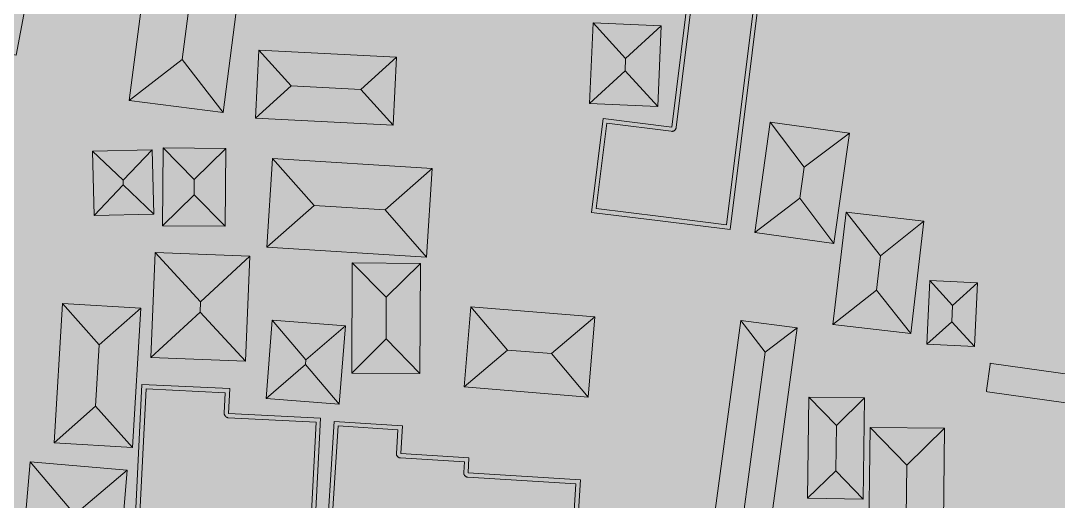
# Model space of a CAD drawing. Header units: metres. Extents: x 305859 to 307221, y 9155922 to 9156786.
# Drawn here: x 306548.9 to 306657.5, y 9156401.9 to 9156452.2 of the extents above; entities that cross this region are included whole.
import ezdxf

# ---------------------------------------------------------------- set-up
doc = ezdxf.new("R2010")
doc.units = ezdxf.units.M
for name, color, linetype, lineweight, true_color in [('B-BANGUNAN_PERMUKIMAN', 7, 'Continuous', 13, 0xf0cd8c), ('B-BAYANGAN', 7, 'Continuous', 0, 0x76786c), ('J-PERKERASAN_JALAN', 7, 'Continuous', 9, 0x989896)]:
    doc.layers.add(name, color=color, linetype=linetype, lineweight=lineweight, true_color=true_color)
doc.layers.add('G-PERKERASAN', color=7, linetype='Continuous')

msp = doc.modelspace()

# ---------------------------------------------------------------- hatches: boundary and pattern name
at = {"layer": 'B-BANGUNAN_PERMUKIMAN', "true_color": 0xb7724f}
h = msp.add_hatch(color=35, dxfattribs=at)
h.dxf.hatch_style = 1
h.paths.add_polyline_path([(306544.97, 9156453.58), (306547.72, 9156468.11), (306552.73, 9156471.53), (306548.39, 9156448.56), (306544.97, 9156453.58)])
at = {"layer": 'B-BANGUNAN_PERMUKIMAN', "true_color": 0xd4845c}
h = msp.add_hatch(color=23, dxfattribs=at)
h.dxf.hatch_style = 1
h.paths.add_polyline_path([(306627.74, 9156467.32), (306623.14, 9156430.33), (306615.81, 9156431.24), (306608.62, 9156432.13), (306609.84, 9156441.95), (306617.03, 9156441.05), (306618.96, 9156456.53), (306612.43, 9156457.55), (306614.29, 9156469.33), (306621.87, 9156468.13), (306621.85, 9156468.05), (306627.74, 9156467.32)])
at = {"layer": 'B-BANGUNAN_PERMUKIMAN', "true_color": 0xee9467}
h = msp.add_hatch(color=21, dxfattribs=at)
h.dxf.hatch_style = 1
h.paths.add_polyline_path([(306566.62, 9156454.58), (306565.78, 9156448.11), (306560.23, 9156443.83), (306560.23, 9156443.83), (306562.34, 9156460.13), (306566.62, 9156454.58)])
at = {"layer": 'B-BANGUNAN_PERMUKIMAN', "true_color": 0xb97350}
h = msp.add_hatch(color=23, dxfattribs=at)
h.dxf.hatch_style = 1
h.paths.add_polyline_path([(306570.05, 9156442.56), (306565.78, 9156448.11), (306566.62, 9156454.58), (306572.17, 9156458.85), (306570.05, 9156442.56)])
at = {"layer": 'B-BANGUNAN_PERMUKIMAN', "true_color": 0xed9366}
h = msp.add_hatch(color=21, dxfattribs=at)
h.dxf.hatch_style = 1
h.paths.add_polyline_path([(306608.78, 9156451.96), (306608.78, 9156451.96), (306612.19, 9156448.23), (306612.13, 9156446.93), (306608.4, 9156443.52), (306608.78, 9156451.96)])
at = {"layer": 'B-BANGUNAN_PERMUKIMAN', "true_color": 0xea9265}
h = msp.add_hatch(color=33, dxfattribs=at)
h.dxf.hatch_style = 1
h.paths.add_polyline_path([(306612.19, 9156448.23), (306608.78, 9156451.96), (306615.92, 9156451.64), (306612.19, 9156448.23)])
at = {"layer": 'B-BANGUNAN_PERMUKIMAN', "true_color": 0xba7451}
h = msp.add_hatch(color=23, dxfattribs=at)
h.dxf.hatch_style = 1
h.paths.add_polyline_path([(306612.13, 9156446.93), (306612.19, 9156448.23), (306615.92, 9156451.64), (306615.55, 9156443.2), (306612.13, 9156446.93)])
at = {"layer": 'B-BANGUNAN_PERMUKIMAN', "true_color": 0xed9366}
h = msp.add_hatch(color=21, dxfattribs=at)
h.dxf.hatch_style = 1
h.paths.add_polyline_path([(306577.17, 9156445.36), (306573.44, 9156441.98), (306573.8, 9156449.09), (306573.8, 9156449.09), (306577.17, 9156445.36)])
at = {"layer": 'B-BANGUNAN_PERMUKIMAN', "true_color": 0xea9265}
h = msp.add_hatch(color=33, dxfattribs=at)
h.dxf.hatch_style = 1
h.paths.add_polyline_path([(306584.48, 9156444.99), (306577.17, 9156445.36), (306573.8, 9156449.09), (306588.22, 9156448.37), (306584.48, 9156444.99)])
at = {"layer": 'B-BANGUNAN_PERMUKIMAN', "true_color": 0xbf7753}
h = msp.add_hatch(color=23, dxfattribs=at)
h.dxf.hatch_style = 1
h.paths.add_polyline_path([(306565.78, 9156448.11), (306570.05, 9156442.56), (306560.23, 9156443.83), (306565.78, 9156448.11)])
at = {"layer": 'B-BANGUNAN_PERMUKIMAN', "true_color": 0xba7451}
h = msp.add_hatch(color=23, dxfattribs=at)
h.dxf.hatch_style = 1
h.paths.add_polyline_path([(306584.48, 9156444.99), (306588.22, 9156448.37), (306588.22, 9156448.37), (306587.86, 9156441.25), (306584.48, 9156444.99)])
at = {"layer": 'B-BANGUNAN_PERMUKIMAN', "true_color": 0xbd7552}
h = msp.add_hatch(color=23, dxfattribs=at)
h.dxf.hatch_style = 1
h.paths.add_polyline_path([(306612.13, 9156446.93), (306615.55, 9156443.2), (306615.55, 9156443.2), (306608.4, 9156443.52), (306612.13, 9156446.93)])
h = msp.add_hatch(color=23, dxfattribs=at)
h.dxf.hatch_style = 1
h.paths.add_polyline_path([(306573.44, 9156441.98), (306577.17, 9156445.36), (306584.48, 9156444.99), (306587.86, 9156441.25), (306573.44, 9156441.98)])
at = {"layer": 'B-BANGUNAN_PERMUKIMAN', "true_color": 0xef9467}
h = msp.add_hatch(color=21, dxfattribs=at)
h.dxf.hatch_style = 1
h.paths.add_polyline_path([(306627.33, 9156441.57), (306630.89, 9156436.85), (306630.44, 9156433.6), (306625.71, 9156430.04), (306627.33, 9156441.57)])
at = {"layer": 'B-BANGUNAN_PERMUKIMAN', "true_color": 0xe89064}
h = msp.add_hatch(color=33, dxfattribs=at)
h.dxf.hatch_style = 1
h.paths.add_polyline_path([(306635.62, 9156440.41), (306630.89, 9156436.85), (306627.33, 9156441.57), (306635.62, 9156440.41)])
at = {"layer": 'B-BANGUNAN_PERMUKIMAN', "true_color": 0xb87350}
h = msp.add_hatch(color=35, dxfattribs=at)
h.dxf.hatch_style = 1
h.paths.add_polyline_path([(306630.44, 9156433.6), (306630.89, 9156436.85), (306635.62, 9156440.41), (306634, 9156428.87), (306630.44, 9156433.6)])
at = {"layer": 'B-BANGUNAN_PERMUKIMAN', "true_color": 0xec9366}
h = msp.add_hatch(color=33, dxfattribs=at)
h.dxf.hatch_style = 1
h.paths.add_polyline_path([(306559.59, 9156435.48), (306556.4, 9156438.53), (306562.64, 9156438.68), (306559.59, 9156435.48)])
at = {"layer": 'B-BANGUNAN_PERMUKIMAN', "true_color": 0xeb9266}
h = msp.add_hatch(color=33, dxfattribs=at)
h.dxf.hatch_style = 1
h.paths.add_polyline_path([(306556.4, 9156438.53), (306556.4, 9156438.53), (306559.59, 9156435.48), (306559.6, 9156435), (306556.55, 9156431.8), (306556.4, 9156438.53)])
at = {"layer": 'B-BANGUNAN_PERMUKIMAN', "true_color": 0xbc7551}
h = msp.add_hatch(color=23, dxfattribs=at)
h.dxf.hatch_style = 1
h.paths.add_polyline_path([(306559.6, 9156435), (306559.59, 9156435.48), (306562.64, 9156438.68), (306562.64, 9156438.68), (306562.8, 9156431.95), (306559.6, 9156435)])
at = {"layer": 'B-BANGUNAN_PERMUKIMAN', "true_color": 0xec9366}
h = msp.add_hatch(color=33, dxfattribs=at)
h.dxf.hatch_style = 1
h.paths.add_polyline_path([(306567.03, 9156435.56), (306567.01, 9156433.97), (306563.71, 9156430.73), (306563.78, 9156438.86), (306567.03, 9156435.56)])
at = {"layer": 'B-BANGUNAN_PERMUKIMAN', "true_color": 0xeb9266}
h = msp.add_hatch(color=33, dxfattribs=at)
h.dxf.hatch_style = 1
h.paths.add_polyline_path([(306567.03, 9156435.56), (306563.78, 9156438.86), (306570.33, 9156438.81), (306567.03, 9156435.56)])
at = {"layer": 'B-BANGUNAN_PERMUKIMAN', "true_color": 0xbb7451}
h = msp.add_hatch(color=23, dxfattribs=at)
h.dxf.hatch_style = 1
h.paths.add_polyline_path([(306567.01, 9156433.97), (306567.03, 9156435.56), (306570.33, 9156438.81), (306570.33, 9156438.81), (306570.26, 9156430.67), (306567.01, 9156433.97)])
at = {"layer": 'B-BANGUNAN_PERMUKIMAN', "true_color": 0xed9367}
h = msp.add_hatch(color=21, dxfattribs=at)
h.dxf.hatch_style = 1
h.paths.add_polyline_path([(306579.58, 9156432.84), (306574.65, 9156428.49), (306575.22, 9156437.77), (306579.58, 9156432.84)])
at = {"layer": 'B-BANGUNAN_PERMUKIMAN', "true_color": 0xea9165}
h = msp.add_hatch(color=33, dxfattribs=at)
h.dxf.hatch_style = 1
h.paths.add_polyline_path([(306591.94, 9156436.73), (306587.01, 9156432.38), (306579.58, 9156432.84), (306575.22, 9156437.77), (306591.94, 9156436.73)])
at = {"layer": 'B-BANGUNAN_PERMUKIMAN', "true_color": 0xba7450}
h = msp.add_hatch(color=23, dxfattribs=at)
h.dxf.hatch_style = 1
h.paths.add_polyline_path([(306587.01, 9156432.38), (306591.94, 9156436.73), (306591.36, 9156427.45), (306587.01, 9156432.38)])
at = {"layer": 'B-BANGUNAN_PERMUKIMAN', "true_color": 0xbb7451}
h = msp.add_hatch(color=23, dxfattribs=at)
h.dxf.hatch_style = 1
h.paths.add_polyline_path([(306559.6, 9156435), (306562.8, 9156431.95), (306562.8, 9156431.95), (306556.55, 9156431.8), (306559.6, 9156435)])
at = {"layer": 'B-BANGUNAN_PERMUKIMAN', "true_color": 0xbc7551}
h = msp.add_hatch(color=23, dxfattribs=at)
h.dxf.hatch_style = 1
h.paths.add_polyline_path([(306567.01, 9156433.97), (306570.26, 9156430.67), (306563.71, 9156430.73), (306563.71, 9156430.73), (306567.01, 9156433.97)])
at = {"layer": 'B-BANGUNAN_PERMUKIMAN', "true_color": 0xbd7652}
h = msp.add_hatch(color=23, dxfattribs=at)
h.dxf.hatch_style = 1
h.paths.add_polyline_path([(306574.65, 9156428.49), (306579.58, 9156432.84), (306587.01, 9156432.38), (306591.36, 9156427.45), (306591.36, 9156427.45), (306574.65, 9156428.49)])
at = {"layer": 'B-BANGUNAN_PERMUKIMAN', "true_color": 0xbf7753}
h = msp.add_hatch(color=23, dxfattribs=at)
h.dxf.hatch_style = 1
h.paths.add_polyline_path([(306630.44, 9156433.6), (306634, 9156428.87), (306634, 9156428.87), (306625.71, 9156430.04), (306630.44, 9156433.6)])
at = {"layer": 'B-BANGUNAN_PERMUKIMAN', "true_color": 0xee9467}
h = msp.add_hatch(color=21, dxfattribs=at)
h.dxf.hatch_style = 1
h.paths.add_polyline_path([(306638.87, 9156427.6), (306638.45, 9156424.01), (306633.89, 9156420.41), (306635.27, 9156432.16), (306638.87, 9156427.6)])
at = {"layer": 'B-BANGUNAN_PERMUKIMAN', "true_color": 0xe99165}
h = msp.add_hatch(color=33, dxfattribs=at)
h.dxf.hatch_style = 1
h.paths.add_polyline_path([(306638.87, 9156427.6), (306635.27, 9156432.16), (306635.27, 9156432.16), (306643.42, 9156431.2), (306638.87, 9156427.6)])
at = {"layer": 'B-BANGUNAN_PERMUKIMAN', "true_color": 0xb97350}
h = msp.add_hatch(color=23, dxfattribs=at)
h.dxf.hatch_style = 1
h.paths.add_polyline_path([(306642.04, 9156419.45), (306638.45, 9156424.01), (306638.87, 9156427.6), (306643.42, 9156431.2), (306642.04, 9156419.45)])
at = {"layer": 'B-BANGUNAN_PERMUKIMAN', "true_color": 0xec9366}
h = msp.add_hatch(color=33, dxfattribs=at)
h.dxf.hatch_style = 1
h.paths.add_polyline_path([(306562.96, 9156427.95), (306562.96, 9156427.95), (306567.7, 9156422.79), (306567.66, 9156421.71), (306562.5, 9156416.97), (306562.87, 9156425.72), (306562.96, 9156427.95)])
at = {"layer": 'B-BANGUNAN_PERMUKIMAN', "true_color": 0xea9265}
h = msp.add_hatch(color=33, dxfattribs=at)
h.dxf.hatch_style = 1
h.paths.add_polyline_path([(306567.7, 9156422.79), (306562.96, 9156427.95), (306572.86, 9156427.54), (306567.7, 9156422.79)])
at = {"layer": 'B-BANGUNAN_PERMUKIMAN', "true_color": 0xbb7451}
h = msp.add_hatch(color=23, dxfattribs=at)
h.dxf.hatch_style = 1
h.paths.add_polyline_path([(306567.66, 9156421.71), (306567.7, 9156422.79), (306572.86, 9156427.54), (306572.4, 9156416.56), (306567.66, 9156421.71)])
at = {"layer": 'B-BANGUNAN_PERMUKIMAN', "true_color": 0xec9366}
h = msp.add_hatch(color=33, dxfattribs=at)
h.dxf.hatch_style = 1
h.paths.add_polyline_path([(306587.14, 9156423.25), (306587.11, 9156418.89), (306583.52, 9156415.33), (306583.58, 9156426.84), (306587.14, 9156423.25)])
at = {"layer": 'B-BANGUNAN_PERMUKIMAN', "true_color": 0xeb9266}
h = msp.add_hatch(color=33, dxfattribs=at)
h.dxf.hatch_style = 1
h.paths.add_polyline_path([(306587.14, 9156423.25), (306583.58, 9156426.84), (306590.73, 9156426.8), (306590.73, 9156426.8), (306587.14, 9156423.25)])
at = {"layer": 'B-BANGUNAN_PERMUKIMAN', "true_color": 0xbb7451}
h = msp.add_hatch(color=23, dxfattribs=at)
h.dxf.hatch_style = 1
h.paths.add_polyline_path([(306587.11, 9156418.89), (306587.14, 9156423.25), (306590.73, 9156426.8), (306590.66, 9156415.29), (306587.11, 9156418.89)])
at = {"layer": 'B-BANGUNAN_PERMUKIMAN', "true_color": 0xbe7652}
h = msp.add_hatch(color=23, dxfattribs=at)
h.dxf.hatch_style = 1
h.paths.add_polyline_path([(306638.45, 9156424.01), (306642.04, 9156419.45), (306633.89, 9156420.41), (306633.89, 9156420.41), (306638.45, 9156424.01)])
at = {"layer": 'B-BANGUNAN_PERMUKIMAN', "true_color": 0xed9366}
h = msp.add_hatch(color=21, dxfattribs=at)
h.dxf.hatch_style = 1
h.paths.add_polyline_path([(306644.04, 9156425), (306646.41, 9156422.4), (306646.33, 9156420.7), (306643.72, 9156418.34), (306644.04, 9156425)])
at = {"layer": 'B-BANGUNAN_PERMUKIMAN', "true_color": 0xea9265}
h = msp.add_hatch(color=33, dxfattribs=at)
h.dxf.hatch_style = 1
h.paths.add_polyline_path([(306649.01, 9156424.77), (306649.01, 9156424.77), (306646.41, 9156422.4), (306644.04, 9156425), (306649.01, 9156424.77)])
at = {"layer": 'B-BANGUNAN_PERMUKIMAN', "true_color": 0xba7451}
h = msp.add_hatch(color=23, dxfattribs=at)
h.dxf.hatch_style = 1
h.paths.add_polyline_path([(306646.33, 9156420.7), (306646.41, 9156422.4), (306649.01, 9156424.77), (306648.69, 9156418.1), (306648.69, 9156418.1), (306646.33, 9156420.7)])
at = {"layer": 'B-BANGUNAN_PERMUKIMAN', "true_color": 0xed9367}
h = msp.add_hatch(color=21, dxfattribs=at)
h.dxf.hatch_style = 1
h.paths.add_polyline_path([(306557.09, 9156418.27), (306556.7, 9156411.88), (306552.36, 9156408.03), (306552.36, 9156408.03), (306553.23, 9156422.61), (306557.09, 9156418.27)])
at = {"layer": 'B-BANGUNAN_PERMUKIMAN', "true_color": 0xea9265}
h = msp.add_hatch(color=33, dxfattribs=at)
h.dxf.hatch_style = 1
h.paths.add_polyline_path([(306557.09, 9156418.27), (306553.23, 9156422.61), (306553.23, 9156422.61), (306561.43, 9156422.12), (306557.09, 9156418.27)])
at = {"layer": 'B-BANGUNAN_PERMUKIMAN', "true_color": 0xba7450}
h = msp.add_hatch(color=23, dxfattribs=at)
h.dxf.hatch_style = 1
h.paths.add_polyline_path([(306560.56, 9156407.54), (306556.7, 9156411.88), (306557.09, 9156418.27), (306561.43, 9156422.12), (306560.56, 9156407.54)])
at = {"layer": 'B-BANGUNAN_PERMUKIMAN', "true_color": 0xed9467}
h = msp.add_hatch(color=21, dxfattribs=at)
h.dxf.hatch_style = 1
h.paths.add_polyline_path([(306599.84, 9156417.73), (306595.3, 9156413.88), (306595.99, 9156422.27), (306599.84, 9156417.73)])
at = {"layer": 'B-BANGUNAN_PERMUKIMAN', "true_color": 0xe99165}
h = msp.add_hatch(color=33, dxfattribs=at)
h.dxf.hatch_style = 1
h.paths.add_polyline_path([(306604.42, 9156417.36), (306599.84, 9156417.73), (306595.99, 9156422.27), (306595.99, 9156422.27), (306608.95, 9156421.21), (306604.42, 9156417.36)])
at = {"layer": 'B-BANGUNAN_PERMUKIMAN', "true_color": 0xbd7552}
h = msp.add_hatch(color=23, dxfattribs=at)
h.dxf.hatch_style = 1
h.paths.add_polyline_path([(306567.66, 9156421.71), (306572.4, 9156416.56), (306572.4, 9156416.56), (306562.5, 9156416.97), (306562.5, 9156416.97), (306567.66, 9156421.71)])
at = {"layer": 'B-BANGUNAN_PERMUKIMAN', "true_color": 0xed9467}
h = msp.add_hatch(color=21, dxfattribs=at)
h.dxf.hatch_style = 1
h.paths.add_polyline_path([(306578.72, 9156416.71), (306578.68, 9156416.21), (306574.55, 9156412.68), (306575.18, 9156420.85), (306578.72, 9156416.71)])
at = {"layer": 'B-BANGUNAN_PERMUKIMAN', "true_color": 0xea9165}
h = msp.add_hatch(color=33, dxfattribs=at)
h.dxf.hatch_style = 1
h.paths.add_polyline_path([(306582.86, 9156420.25), (306578.72, 9156416.71), (306575.18, 9156420.85), (306575.18, 9156420.85), (306582.86, 9156420.25)])
at = {"layer": 'B-BANGUNAN_PERMUKIMAN', "true_color": 0xba7350}
h = msp.add_hatch(color=23, dxfattribs=at)
h.dxf.hatch_style = 1
h.paths.add_polyline_path([(306604.42, 9156417.36), (306608.95, 9156421.21), (306608.27, 9156412.82), (306604.42, 9156417.36)])
at = {"layer": 'B-BANGUNAN_PERMUKIMAN', "true_color": 0xee9467}
h = msp.add_hatch(color=21, dxfattribs=at)
h.dxf.hatch_style = 1
h.paths.add_polyline_path([(306624.26, 9156420.84), (306624.26, 9156420.84), (306626.8, 9156417.51), (306624.21, 9156398.34), (306620.87, 9156395.8), (306620.87, 9156395.8), (306624.26, 9156420.84)])
at = {"layer": 'B-BANGUNAN_PERMUKIMAN', "true_color": 0xe89064}
h = msp.add_hatch(color=33, dxfattribs=at)
h.dxf.hatch_style = 1
h.paths.add_polyline_path([(306626.8, 9156417.51), (306624.26, 9156420.84), (306630.13, 9156420.05), (306626.8, 9156417.51)])
at = {"layer": 'B-BANGUNAN_PERMUKIMAN', "true_color": 0xbd7552}
h = msp.add_hatch(color=23, dxfattribs=at)
h.dxf.hatch_style = 1
h.paths.add_polyline_path([(306646.33, 9156420.7), (306648.69, 9156418.1), (306643.72, 9156418.34), (306646.33, 9156420.7)])
at = {"layer": 'B-BANGUNAN_PERMUKIMAN', "true_color": 0xba7350}
h = msp.add_hatch(color=23, dxfattribs=at)
h.dxf.hatch_style = 1
h.paths.add_polyline_path([(306582.22, 9156412.08), (306578.68, 9156416.21), (306578.72, 9156416.71), (306582.86, 9156420.25), (306582.22, 9156412.08)])
at = {"layer": 'B-BANGUNAN_PERMUKIMAN', "true_color": 0xb97350}
h = msp.add_hatch(color=23, dxfattribs=at)
h.dxf.hatch_style = 1
h.paths.add_polyline_path([(306626.75, 9156395.01), (306624.21, 9156398.34), (306626.8, 9156417.51), (306630.13, 9156420.05), (306626.75, 9156395.01)])
at = {"layer": 'B-BANGUNAN_PERMUKIMAN', "true_color": 0xbc7551}
h = msp.add_hatch(color=23, dxfattribs=at)
h.dxf.hatch_style = 1
h.paths.add_polyline_path([(306587.11, 9156418.89), (306590.66, 9156415.29), (306583.52, 9156415.33), (306583.52, 9156415.33), (306587.11, 9156418.89)])
at = {"layer": 'B-BANGUNAN_PERMUKIMAN', "true_color": 0xbe7652}
h = msp.add_hatch(color=23, dxfattribs=at)
h.dxf.hatch_style = 1
h.paths.add_polyline_path([(306595.3, 9156413.88), (306599.84, 9156417.73), (306604.42, 9156417.36), (306608.27, 9156412.82), (306595.3, 9156413.88)])
at = {"layer": 'B-BANGUNAN_PERMUKIMAN', "true_color": 0xbd7652}
h = msp.add_hatch(color=23, dxfattribs=at)
h.dxf.hatch_style = 1
h.paths.add_polyline_path([(306578.68, 9156416.21), (306582.22, 9156412.08), (306574.55, 9156412.68), (306578.68, 9156416.21)])
at = {"layer": 'B-BANGUNAN_PERMUKIMAN', "true_color": 0xd4845c}
h = msp.add_hatch(color=23, dxfattribs=at)
h.dxf.hatch_style = 1
h.paths.add_polyline_path([(306580.25, 9156410.63), (306579.74, 9156400.32), (306570.12, 9156400.8), (306569.76, 9156393.59), (306560.57, 9156394.04), (306561.56, 9156414.15), (306570.75, 9156413.7), (306570.63, 9156411.11), (306580.25, 9156410.63)])
at = {"layer": 'B-BANGUNAN_PERMUKIMAN', "true_color": 0xec9366}
h = msp.add_hatch(color=33, dxfattribs=at)
h.dxf.hatch_style = 1
h.paths.add_polyline_path([(306634.25, 9156409.86), (306634.18, 9156405.12), (306631.22, 9156402.24), (306631.37, 9156412.82), (306634.25, 9156409.86)])
at = {"layer": 'B-BANGUNAN_PERMUKIMAN', "true_color": 0xeb9266}
h = msp.add_hatch(color=33, dxfattribs=at)
h.dxf.hatch_style = 1
h.paths.add_polyline_path([(306634.25, 9156409.86), (306631.37, 9156412.82), (306637.21, 9156412.74), (306637.21, 9156412.74), (306634.25, 9156409.86)])
at = {"layer": 'B-BANGUNAN_PERMUKIMAN', "true_color": 0xbb7451}
h = msp.add_hatch(color=23, dxfattribs=at)
h.dxf.hatch_style = 1
h.paths.add_polyline_path([(306634.18, 9156405.12), (306634.25, 9156409.86), (306637.21, 9156412.74), (306637.07, 9156402.16), (306634.18, 9156405.12)])
at = {"layer": 'B-BANGUNAN_PERMUKIMAN', "true_color": 0xbd7552}
h = msp.add_hatch(color=23, dxfattribs=at)
h.dxf.hatch_style = 1
h.paths.add_polyline_path([(306556.7, 9156411.88), (306560.56, 9156407.54), (306552.36, 9156408.03), (306556.7, 9156411.88)])
at = {"layer": 'B-BANGUNAN_PERMUKIMAN', "true_color": 0xd4845c}
h = msp.add_hatch(color=23, dxfattribs=at)
h.dxf.hatch_style = 1
h.paths.add_polyline_path([(306607.47, 9156404.15), (306606.73, 9156392.59), (306594.38, 9156393.37), (306594.22, 9156390.81), (306587.31, 9156391.25), (306587.54, 9156394.84), (306580.74, 9156395.27), (306581.69, 9156410.28), (306588.83, 9156409.82), (306588.65, 9156406.91), (306595.79, 9156406.45), (306595.7, 9156404.9), (306607.47, 9156404.15)])
at = {"layer": 'B-BANGUNAN_PERMUKIMAN', "true_color": 0xec9366}
h = msp.add_hatch(color=33, dxfattribs=at)
h.dxf.hatch_style = 1
h.paths.add_polyline_path([(306637.77, 9156409.64), (306641.62, 9156405.71), (306641.56, 9156400.31), (306637.62, 9156396.46), (306637.62, 9156396.46), (306637.65, 9156399.27), (306637.77, 9156409.64)])
at = {"layer": 'B-BANGUNAN_PERMUKIMAN', "true_color": 0xeb9266}
h = msp.add_hatch(color=33, dxfattribs=at)
h.dxf.hatch_style = 1
h.paths.add_polyline_path([(306645.56, 9156409.56), (306641.62, 9156405.71), (306637.77, 9156409.64), (306645.56, 9156409.56)])
at = {"layer": 'B-BANGUNAN_PERMUKIMAN', "true_color": 0xbb7451}
h = msp.add_hatch(color=23, dxfattribs=at)
h.dxf.hatch_style = 1
h.paths.add_polyline_path([(306641.56, 9156400.31), (306641.62, 9156405.71), (306645.56, 9156409.56), (306645.41, 9156396.37), (306645.41, 9156396.37), (306641.56, 9156400.31)])
at = {"layer": 'B-BANGUNAN_PERMUKIMAN', "true_color": 0xed9467}
h = msp.add_hatch(color=21, dxfattribs=at)
h.dxf.hatch_style = 1
h.paths.add_polyline_path([(306554.49, 9156400.56), (306549, 9156395.92), (306549.85, 9156406.05), (306554.49, 9156400.56)])
at = {"layer": 'B-BANGUNAN_PERMUKIMAN', "true_color": 0xe99165}
h = msp.add_hatch(color=33, dxfattribs=at)
h.dxf.hatch_style = 1
h.paths.add_polyline_path([(306560.03, 9156405.19), (306560.03, 9156405.19), (306554.54, 9156400.55), (306554.49, 9156400.56), (306549.85, 9156406.05), (306560.03, 9156405.19)])
at = {"layer": 'B-BANGUNAN_PERMUKIMAN', "true_color": 0xba7350}
h = msp.add_hatch(color=23, dxfattribs=at)
h.dxf.hatch_style = 1
h.paths.add_polyline_path([(306554.54, 9156400.55), (306560.03, 9156405.19), (306559.18, 9156395.07), (306559.18, 9156395.07), (306554.54, 9156400.55)])
at = {"layer": 'B-BANGUNAN_PERMUKIMAN', "true_color": 0xbc7551}
h = msp.add_hatch(color=23, dxfattribs=at)
h.dxf.hatch_style = 1
h.paths.add_polyline_path([(306634.18, 9156405.12), (306637.07, 9156402.16), (306631.22, 9156402.24), (306631.22, 9156402.24), (306634.18, 9156405.12)])
at = {"layer": 'B-BAYANGAN', "true_color": 0x76786c}
h = msp.add_hatch(color=8, dxfattribs=at)
h.dxf.hatch_style = 1
h.paths.add_polyline_path([(306553.48, 9156470.78), (306549.14, 9156447.81), (306540.71, 9156449.41), (306545.05, 9156472.37), (306553.48, 9156470.78)])
h = msp.add_hatch(color=8, dxfattribs=at)
h.dxf.hatch_style = 1
h.paths.add_polyline_path([(306589.48, 9156467.59), (306588, 9156451.61), (306575.28, 9156452.79), (306576.76, 9156468.77), (306589.48, 9156467.59)])
h = msp.add_hatch(color=8, dxfattribs=at)
h.dxf.hatch_style = 1
h.paths.add_polyline_path([(306628.49, 9156466.57), (306623.89, 9156429.58), (306616.56, 9156430.49), (306609.37, 9156431.38), (306610.59, 9156441.2), (306617.78, 9156440.3), (306619.71, 9156455.78), (306613.18, 9156456.8), (306615.04, 9156468.58), (306622.62, 9156467.38), (306622.6, 9156467.3), (306628.49, 9156466.57)])
h = msp.add_hatch(color=8, dxfattribs=at)
h.dxf.hatch_style = 1
h.paths.add_polyline_path([(306572.92, 9156458.1), (306570.8, 9156441.81), (306560.98, 9156443.08), (306563.09, 9156459.38), (306572.92, 9156458.1)])
h = msp.add_hatch(color=8, dxfattribs=at)
h.dxf.hatch_style = 1
h.paths.add_polyline_path([(306616.67, 9156450.89), (306616.3, 9156442.45), (306609.15, 9156442.77), (306609.53, 9156451.21), (306616.67, 9156450.89)])
h = msp.add_hatch(color=8, dxfattribs=at)
h.dxf.hatch_style = 1
h.paths.add_polyline_path([(306588.97, 9156447.62), (306588.61, 9156440.5), (306574.19, 9156441.23), (306574.55, 9156448.34), (306588.97, 9156447.62)])
h = msp.add_hatch(color=8, dxfattribs=at)
h.dxf.hatch_style = 1
h.paths.add_polyline_path([(306636.37, 9156439.66), (306634.75, 9156428.12), (306626.46, 9156429.29), (306628.08, 9156440.82), (306636.37, 9156439.66)])
h = msp.add_hatch(color=8, dxfattribs=at)
h.dxf.hatch_style = 1
h.paths.add_polyline_path([(306571.08, 9156438.06), (306571.01, 9156429.92), (306564.46, 9156429.98), (306564.53, 9156438.11), (306571.08, 9156438.06)])
h = msp.add_hatch(color=8, dxfattribs=at)
h.dxf.hatch_style = 1
h.paths.add_polyline_path([(306563.55, 9156431.2), (306557.3, 9156431.05), (306557.15, 9156437.78), (306563.39, 9156437.93), (306563.55, 9156431.2)])
h = msp.add_hatch(color=8, dxfattribs=at)
h.dxf.hatch_style = 1
h.paths.add_polyline_path([(306592.69, 9156435.98), (306592.11, 9156426.7), (306575.4, 9156427.74), (306575.97, 9156437.02), (306592.69, 9156435.98)])
h = msp.add_hatch(color=8, dxfattribs=at)
h.dxf.hatch_style = 1
h.paths.add_polyline_path([(306644.17, 9156430.45), (306642.79, 9156418.7), (306634.64, 9156419.66), (306636.02, 9156431.41), (306644.17, 9156430.45)])
h = msp.add_hatch(color=8, dxfattribs=at)
h.dxf.hatch_style = 1
h.paths.add_polyline_path([(306573.61, 9156426.79), (306573.15, 9156415.81), (306563.25, 9156416.22), (306563.71, 9156427.2), (306573.61, 9156426.79)])
h = msp.add_hatch(color=8, dxfattribs=at)
h.dxf.hatch_style = 1
h.paths.add_polyline_path([(306591.48, 9156426.05), (306591.41, 9156414.54), (306584.27, 9156414.58), (306584.33, 9156426.09), (306591.48, 9156426.05)])
h = msp.add_hatch(color=8, dxfattribs=at)
h.dxf.hatch_style = 1
h.paths.add_polyline_path([(306649.76, 9156424.02), (306649.44, 9156417.35), (306644.47, 9156417.59), (306644.79, 9156424.25), (306649.76, 9156424.02)])
h = msp.add_hatch(color=8, dxfattribs=at)
h.dxf.hatch_style = 1
h.paths.add_polyline_path([(306562.18, 9156421.37), (306561.31, 9156406.79), (306553.11, 9156407.28), (306553.98, 9156421.86), (306562.18, 9156421.37)])
h = msp.add_hatch(color=8, dxfattribs=at)
h.dxf.hatch_style = 1
h.paths.add_polyline_path([(306609.7, 9156420.46), (306609.02, 9156412.07), (306596.05, 9156413.13), (306596.74, 9156421.52), (306609.7, 9156420.46)])
h = msp.add_hatch(color=8, dxfattribs=at)
h.dxf.hatch_style = 1
h.paths.add_polyline_path([(306583.61, 9156419.5), (306582.97, 9156411.33), (306575.3, 9156411.93), (306575.93, 9156420.1), (306583.61, 9156419.5)])
h = msp.add_hatch(color=8, dxfattribs=at)
h.dxf.hatch_style = 1
h.paths.add_polyline_path([(306630.88, 9156419.3), (306627.5, 9156394.26), (306621.62, 9156395.05), (306625.01, 9156420.09), (306630.88, 9156419.3)])
h = msp.add_hatch(color=8, dxfattribs=at)
h.dxf.hatch_style = 1
h.paths.add_polyline_path([(306581, 9156409.88), (306580.49, 9156399.57), (306570.87, 9156400.05), (306570.51, 9156392.84), (306561.32, 9156393.29), (306562.31, 9156413.4), (306571.5, 9156412.95), (306571.38, 9156410.36), (306581, 9156409.88)])
h = msp.add_hatch(color=8, dxfattribs=at)
h.dxf.hatch_style = 1
h.paths.add_polyline_path([(306637.96, 9156411.99), (306637.82, 9156401.41), (306631.97, 9156401.49), (306632.12, 9156412.07), (306637.96, 9156411.99)])
h = msp.add_hatch(color=8, dxfattribs=at)
h.dxf.hatch_style = 1
h.paths.add_polyline_path([(306608.22, 9156403.4), (306607.48, 9156391.84), (306595.13, 9156392.62), (306594.97, 9156390.06), (306588.06, 9156390.5), (306588.29, 9156394.09), (306581.49, 9156394.52), (306582.44, 9156409.53), (306589.58, 9156409.07), (306589.4, 9156406.16), (306596.54, 9156405.7), (306596.45, 9156404.15), (306608.22, 9156403.4)])
h = msp.add_hatch(color=8, dxfattribs=at)
h.dxf.hatch_style = 1
h.paths.add_polyline_path([(306646.31, 9156408.81), (306646.16, 9156395.62), (306638.37, 9156395.71), (306638.52, 9156408.89), (306646.31, 9156408.81)])
h = msp.add_hatch(color=8, dxfattribs=at)
h.dxf.hatch_style = 1
h.paths.add_polyline_path([(306560.78, 9156404.44), (306559.93, 9156394.32), (306549.75, 9156395.17), (306550.6, 9156405.3), (306560.78, 9156404.44)])
at = {"layer": 'G-PERKERASAN', "true_color": 0xe0ded9}
h = msp.add_hatch(color=254, dxfattribs=at)
h.dxf.hatch_style = 1
h.paths.add_polyline_path([(306908.99, 9156199.22), (306871.95, 9156198.02), (306868.84, 9156144.14), (306843.97, 9156139.65), (306613.97, 9156113.41), (306520.72, 9156109.95), (306448.83, 9156118.11), (306448.83, 9156123.17), (306477.16, 9156118.52), (306520.15, 9156115.68), (306566.87, 9156115.26), (306613.83, 9156118.7), (306780.38, 9156142.22), (306834.18, 9156150.61), (306834.21, 9156150.61), (306834.24, 9156150.62), (306836.67, 9156150.94), (306832.65, 9156160.25), (306794.32, 9156155.54), (306785.07, 9156153.87), (306754.67, 9156148.38), (306749.09, 9156147.37), (306735.94, 9156145.42), (306694.11, 9156139.2), (306682.57, 9156137.44), (306647.05, 9156132), (306596.42, 9156127.4), (306534.3, 9156127.4), (306532.49, 9156127.58), (306527.34, 9156128.11), (306527.76, 9156145.94), (306529.8, 9156231.68), (306512.26, 9156228.1), (306472.74, 9156232.05), (306466.17, 9156213.24), (306448.83, 9156196.71), (306448.83, 9156532.37), (306504.83, 9156523.08), (306572.18, 9156510.31), (306677.17, 9156490.28), (306781.81, 9156471.97), (306833.43, 9156467.31), (306884.35, 9156462.71), (306888.87, 9156462.3), (306908.99, 9156460.23), (306908.99, 9156405.14), (306880.74, 9156410.37), (306872.19, 9156289.96), (306880.06, 9156289.5), (306887.26, 9156399.08), (306908.99, 9156395.95), (306908.99, 9156283.2), (306908.99, 9156208.94), (306891.75, 9156208.37), (306886.18, 9156208.19), (306882.1, 9156208.06), (306881.64, 9156222), (306879.91, 9156222), (306879.79, 9156200), (306885.63, 9156200.3), (306885.6, 9156199.86), (306906.63, 9156201.39), (306908.7, 9156201.5), (306908.99, 9156201.54), (306908.99, 9156199.22)])
at = {"layer": 'J-PERKERASAN_JALAN', "true_color": 0xa8a8a6}
h = msp.add_hatch(color=253, dxfattribs=at)
h.dxf.hatch_style = 1
h.paths.add_polyline_path([(306644.85, 9156501.89), (306682.63, 9156491.9), (306683.15, 9156491.8), (306683.67, 9156491.77), (306684.2, 9156491.8), (306684.72, 9156491.91), (306685.22, 9156492.09), (306685.69, 9156492.32), (306686.12, 9156492.62), (306686.52, 9156492.98), (306686.86, 9156493.38), (306687.15, 9156493.82), (306687.37, 9156494.3), (306687.53, 9156494.8), (306687.63, 9156495.32), (306695.98, 9156569.63), (306695.99, 9156569.68), (306698.58, 9156595.65), (306698.6, 9156596.17), (306698.55, 9156596.7), (306698.43, 9156597.21), (306698.24, 9156597.7), (306697.99, 9156598.17), (306697.68, 9156598.6), (306697.32, 9156598.98), (306696.91, 9156599.31), (306696.46, 9156599.59), (306695.98, 9156599.8), (306695.48, 9156599.95), (306694.96, 9156600.03), (306670.55, 9156602.2), (306670.52, 9156602.2), (306670.5, 9156602.21), (306670.47, 9156602.21), (306657.24, 9156603.85), (306657.04, 9156603.87), (306645.01, 9156604.73), (306644.99, 9156604.73), (306644.85, 9156604.74), (306644.85, 9156621.26), (306646.81, 9156644.86), (306646.82, 9156645.39), (306646.76, 9156645.92), (306646.62, 9156646.44), (306646.43, 9156646.93), (306646.17, 9156647.39), (306645.85, 9156647.81), (306645.47, 9156648.19), (306645.05, 9156648.52), (306644.85, 9156648.64), (306644.85, 9156652.08), (306644.92, 9156652.08), (306645.08, 9156652.06), (306645.23, 9156652.02), (306645.31, 9156651.99), (306646.55, 9156651.57), (306646.64, 9156651.54), (306646.78, 9156651.48), (306646.89, 9156651.42), (306647.02, 9156651.33), (306647.09, 9156651.28), (306648.07, 9156650.48), (306648.16, 9156650.41), (306648.3, 9156650.27), (306648.42, 9156650.11), (306648.49, 9156650.01), (306649.22, 9156648.81), (306649.27, 9156648.73), (306649.34, 9156648.57), (306649.4, 9156648.41), (306649.43, 9156648.32), (306649.84, 9156646.71), (306649.87, 9156646.58), (306649.88, 9156646.45), (306649.9, 9156646.22), (306649.91, 9156646.09), (306649.91, 9156645.95), (306647.06, 9156611.65), (306647.05, 9156611.12), (306647.11, 9156610.6), (306647.24, 9156610.08), (306647.43, 9156609.59), (306647.69, 9156609.14), (306648.01, 9156608.71), (306648.37, 9156608.34), (306648.79, 9156608.01), (306649.24, 9156607.74), (306649.73, 9156607.54), (306650.24, 9156607.4), (306650.76, 9156607.33), (306657.37, 9156606.85), (306657.42, 9156606.85), (306657.45, 9156606.85), (306657.5, 9156606.84), (306665.34, 9156605.87), (306665.87, 9156605.84), (306666.39, 9156605.88), (306666.91, 9156605.98), (306667.41, 9156606.16), (306667.88, 9156606.4), (306668.31, 9156606.69), (306668.7, 9156607.05), (306669.04, 9156607.45), (306669.33, 9156607.89), (306669.55, 9156608.36), (306669.72, 9156608.86), (306669.81, 9156609.38), (306674.41, 9156649.44), (306674.43, 9156649.56), (306674.55, 9156649.55), (306677.27, 9156649.24), (306677.39, 9156649.22), (306677.39, 9156649.1), (306672.8, 9156609.13), (306672.78, 9156608.6), (306672.82, 9156608.07), (306672.94, 9156607.55), (306673.12, 9156607.05), (306673.37, 9156606.58), (306673.67, 9156606.15), (306674.04, 9156605.76), (306674.45, 9156605.42), (306674.9, 9156605.14), (306675.39, 9156604.92), (306675.9, 9156604.77), (306676.42, 9156604.69), (306695.45, 9156603), (306695.97, 9156602.98), (306696.48, 9156603.04), (306696.98, 9156603.16), (306697.46, 9156603.34), (306697.91, 9156603.58), (306698.33, 9156603.87), (306698.7, 9156604.22), (306699.03, 9156604.61), (306699.31, 9156605.04), (306699.53, 9156605.51), (306699.69, 9156606), (306699.78, 9156606.5), (306716.12, 9156741.17), (306716.15, 9156741.69), (306716.11, 9156742.2), (306716.01, 9156742.71), (306715.84, 9156743.2), (306715.61, 9156743.66), (306715.32, 9156744.09), (306714.98, 9156744.48), (306714.59, 9156744.82), (306714.16, 9156745.11), (306713.7, 9156745.34), (306713.21, 9156745.51), (306712.7, 9156745.62), (306712.19, 9156745.65), (306666.91, 9156746.07), (306644.85, 9156746.37), (306644.85, 9156749.37), (306666.93, 9156749.07), (306666.94, 9156749.07), (306718.29, 9156748.6), (306718.4, 9156748.6), (306737.5, 9156748.94), (306746.83, 9156749), (306746.83, 9156746), (306737.59, 9156745.94), (306737.55, 9156745.94), (306723.16, 9156745.68), (306722.65, 9156745.64), (306722.14, 9156745.53), (306721.65, 9156745.35), (306721.18, 9156745.12), (306720.76, 9156744.82), (306720.37, 9156744.47), (306720.03, 9156744.08), (306719.75, 9156743.64), (306719.52, 9156743.17), (306719.36, 9156742.68), (306719.26, 9156742.17), (306702.83, 9156606.71), (306702.8, 9156606.21), (306702.83, 9156605.7), (306702.93, 9156605.21), (306703.09, 9156604.73), (306703.31, 9156604.27), (306703.58, 9156603.85), (306703.91, 9156603.46), (306704.28, 9156603.12), (306704.69, 9156602.83), (306705.13, 9156602.59), (306705.61, 9156602.41), (306706.1, 9156602.29), (306706.6, 9156602.23), (306734.8, 9156600.81), (306735.34, 9156600.82), (306735.87, 9156600.9), (306736.39, 9156601.05), (306736.88, 9156601.27), (306737.33, 9156601.55), (306737.75, 9156601.89), (306738.11, 9156602.29), (306738.42, 9156602.73), (306738.67, 9156603.2), (306738.85, 9156603.71), (306738.96, 9156604.23), (306739.01, 9156604.77), (306739.21, 9156624.77), (306739.21, 9156624.9), (306739.22, 9156624.96), (306739.23, 9156625.09), (306739.38, 9156626.14), (306739.39, 9156626.23), (306739.43, 9156626.4), (306739.46, 9156626.48), (306739.71, 9156627.27), (306739.74, 9156627.36), (306739.81, 9156627.52), (306739.88, 9156627.65), (306739.98, 9156627.79), (306740.04, 9156627.86), (306740.45, 9156628.34), (306740.52, 9156628.42), (306740.64, 9156628.54), (306740.76, 9156628.63), (306740.89, 9156628.71), (306741.02, 9156628.78), (306741.19, 9156628.84), (306741.28, 9156628.87), (306741.89, 9156629.04), (306741.98, 9156629.06), (306742.17, 9156629.09), (306742.26, 9156629.1), (306742.92, 9156629.15), (306742.96, 9156629.16), (306742.98, 9156629.16), (306743.02, 9156629.16), (306746.83, 9156629.32), (306746.83, 9156624.75), (306746.63, 9156624.79), (306746.11, 9156624.81), (306745.6, 9156624.77), (306745.09, 9156624.66), (306744.61, 9156624.49), (306744.15, 9156624.26), (306743.72, 9156623.97), (306743.33, 9156623.63), (306743, 9156623.25), (306742.71, 9156622.82), (306742.48, 9156622.36), (306742.31, 9156621.87), (306742.21, 9156621.37), (306742.17, 9156620.85), (306742.01, 9156605.08), (306742.04, 9156604.58), (306742.13, 9156604.08), (306742.28, 9156603.6), (306742.49, 9156603.13), (306742.76, 9156602.71), (306743.09, 9156602.31), (306743.46, 9156601.97), (306743.87, 9156601.67), (306744.31, 9156601.42), (306744.78, 9156601.24), (306745.27, 9156601.11), (306745.78, 9156601.05), (306746.28, 9156601.05), (306746.83, 9156601.09), (306746.83, 9156598.08), (306740.56, 9156597.65), (306740.55, 9156597.65), (306739.62, 9156597.58), (306739.5, 9156597.58), (306739.44, 9156597.58), (306739.32, 9156597.58), (306705.78, 9156599.27), (306705.27, 9156599.26), (306704.77, 9156599.19), (306704.28, 9156599.06), (306703.82, 9156598.86), (306703.38, 9156598.61), (306702.97, 9156598.31), (306702.61, 9156597.95), (306702.29, 9156597.56), (306702.03, 9156597.12), (306701.83, 9156596.66), (306701.68, 9156596.17), (306701.6, 9156595.67), (306698.97, 9156569.35), (306698.97, 9156569.34), (306698.97, 9156569.32), (306690.45, 9156493.63), (306690.43, 9156493.09), (306690.48, 9156492.56), (306690.6, 9156492.03), (306690.78, 9156491.53), (306691.04, 9156491.06), (306691.35, 9156490.62), (306691.72, 9156490.23), (306692.14, 9156489.9), (306692.6, 9156489.62), (306693.09, 9156489.41), (306693.61, 9156489.26), (306746.58, 9156478.17), (306746.83, 9156478.13), (306746.83, 9156474.9), (306746.25, 9156474.98), (306746.19, 9156474.99), (306746.15, 9156475), (306746.08, 9156475.01), (306693.92, 9156485.93), (306693.42, 9156486), (306692.91, 9156486.01), (306692.41, 9156485.95), (306691.91, 9156485.83), (306691.44, 9156485.65), (306690.99, 9156485.41), (306690.58, 9156485.11), (306690.2, 9156484.77), (306689.88, 9156484.38), (306689.6, 9156483.95), (306689.39, 9156483.49), (306689.23, 9156483.01), (306689.13, 9156482.51), (306680.22, 9156410.68), (306675.97, 9156376.46), (306675.96, 9156376.28), (306671.78, 9156323.14), (306671.77, 9156322.63), (306671.83, 9156322.13), (306671.95, 9156321.64), (306672.13, 9156321.16), (306672.37, 9156320.72), (306672.66, 9156320.31), (306673, 9156319.93), (306673.39, 9156319.61), (306673.82, 9156319.33), (306674.27, 9156319.11), (306674.76, 9156318.96), (306675.25, 9156318.86), (306742.86, 9156310.12), (306742.93, 9156310.11), (306746.83, 9156309.68), (306746.83, 9156306.46), (306742.53, 9156306.94), (306742.51, 9156306.94), (306675.12, 9156315.65), (306674.6, 9156315.68), (306674.07, 9156315.65), (306673.56, 9156315.54), (306673.06, 9156315.37), (306672.6, 9156315.14), (306672.16, 9156314.85), (306671.77, 9156314.5), (306671.42, 9156314.11), (306671.14, 9156313.67), (306670.91, 9156313.2), (306670.74, 9156312.71), (306670.64, 9156312.19), (306658.16, 9156215.04), (306658.13, 9156214.51), (306658.16, 9156213.98), (306658.27, 9156213.46), (306658.44, 9156212.96), (306658.68, 9156212.49), (306658.98, 9156212.06), (306659.33, 9156211.66), (306659.73, 9156211.32), (306660.18, 9156211.03), (306660.66, 9156210.81), (306661.16, 9156210.64), (306661.68, 9156210.55), (306720.04, 9156203.99), (306720.07, 9156203.99), (306720.09, 9156203.99), (306720.12, 9156203.98), (306746.83, 9156200.1), (306746.83, 9156197.07), (306725.61, 9156200.15), (306725.1, 9156200.19), (306724.59, 9156200.17), (306724.09, 9156200.08), (306723.6, 9156199.93), (306723.14, 9156199.72), (306722.71, 9156199.45), (306722.31, 9156199.13), (306721.96, 9156198.76), (306721.66, 9156198.35), (306721.42, 9156197.9), (306721.23, 9156197.43), (306721.1, 9156196.93), (306721.04, 9156196.43), (306718.22, 9156147.7), (306718.2, 9156147.57), (306718.08, 9156147.57), (306715.35, 9156147.73), (306715.23, 9156147.75), (306715.22, 9156147.87), (306718.09, 9156197.39), (306718.09, 9156197.89), (306718.02, 9156198.39), (306717.89, 9156198.88), (306717.7, 9156199.35), (306717.46, 9156199.79), (306717.16, 9156200.2), (306716.81, 9156200.56), (306716.41, 9156200.88), (306715.98, 9156201.14), (306715.53, 9156201.35), (306715.04, 9156201.5), (306714.55, 9156201.59), (306655.83, 9156208.19), (306655.75, 9156208.2), (306655.72, 9156208.2), (306655.65, 9156208.22), (306644.85, 9156210.24), (306644.85, 9156213.3), (306650.51, 9156212.23), (306651.05, 9156212.17), (306651.59, 9156212.18), (306652.12, 9156212.26), (306652.64, 9156212.42), (306653.14, 9156212.64), (306653.6, 9156212.93), (306654.01, 9156213.28), (306654.38, 9156213.68), (306654.69, 9156214.13), (306654.93, 9156214.61), (306655.11, 9156215.12), (306655.21, 9156215.66), (306667.63, 9156312.29), (306667.66, 9156312.83), (306667.62, 9156313.37), (306667.51, 9156313.9), (306667.32, 9156314.41), (306667.07, 9156314.88), (306666.76, 9156315.33), (306666.39, 9156315.72), (306665.97, 9156316.06), (306665.51, 9156316.34), (306665.02, 9156316.56), (306664.5, 9156316.71), (306663.96, 9156316.79), (306650.65, 9156317.81), (306650.62, 9156317.81), (306650.61, 9156317.81), (306650.59, 9156317.81), (306644.85, 9156318.38), (306644.85, 9156321.6), (306650.85, 9156321), (306650.94, 9156320.99), (306664.51, 9156319.96), (306665.04, 9156319.95), (306665.56, 9156320.01), (306666.06, 9156320.14), (306666.55, 9156320.34), (306667, 9156320.59), (306667.42, 9156320.91), (306667.79, 9156321.27), (306668.12, 9156321.68), (306668.38, 9156322.13), (306668.59, 9156322.61), (306668.73, 9156323.11), (306668.81, 9156323.63), (306672.97, 9156376.62), (306672.98, 9156376.66), (306672.98, 9156376.69), (306672.98, 9156376.73), (306676.58, 9156405.67), (306676.61, 9156406.19), (306676.57, 9156406.71), (306676.47, 9156407.22), (306676.3, 9156407.71), (306676.07, 9156408.17), (306675.78, 9156408.6), (306675.44, 9156408.99), (306675.05, 9156409.33), (306674.62, 9156409.62), (306674.16, 9156409.85), (306673.67, 9156410.02), (306673.16, 9156410.13), (306650.07, 9156413.37), (306649.95, 9156413.39), (306649.96, 9156413.52), (306650.34, 9156416.23), (306650.36, 9156416.35), (306650.49, 9156416.34), (306673.41, 9156413.12), (306673.94, 9156413.08), (306674.46, 9156413.12), (306674.98, 9156413.22), (306675.48, 9156413.38), (306675.96, 9156413.62), (306676.4, 9156413.91), (306676.79, 9156414.26), (306677.14, 9156414.66), (306677.43, 9156415.1), (306677.67, 9156415.57), (306677.83, 9156416.07), (306677.93, 9156416.59), (306686.3, 9156484.04), (306686.33, 9156484.56), (306686.29, 9156485.08), (306686.19, 9156485.59), (306686.02, 9156486.08), (306685.78, 9156486.55), (306685.49, 9156486.98), (306685.15, 9156487.37), (306684.75, 9156487.72), (306684.32, 9156488), (306683.85, 9156488.23), (306683.35, 9156488.4), (306644.85, 9156498.58), (306644.85, 9156501.89)])

# ---------------------------------------------------------------- linework, layer by layer
at = {"layer": 'B-BANGUNAN_PERMUKIMAN', "color": 27, "lineweight": 9, "true_color": 0x744832}
for p, q in [((306566.62, 9156454.58), (306565.78, 9156448.11)), ((306608.78, 9156451.96), (306612.19, 9156448.23)), ((306615.92, 9156451.64), (306612.19, 9156448.23)), ((306573.8, 9156449.09), (306577.17, 9156445.36)), ((306560.23, 9156443.83), (306565.78, 9156448.11)), ((306570.05, 9156442.56), (306565.78, 9156448.11)), ((306588.22, 9156448.37), (306584.48, 9156444.99)), ((306612.13, 9156446.93), (306612.19, 9156448.23)), ((306608.4, 9156443.52), (306612.13, 9156446.93)), ((306615.55, 9156443.2), (306612.13, 9156446.93)), ((306573.44, 9156441.98), (306577.17, 9156445.36)), ((306584.48, 9156444.99), (306577.17, 9156445.36)), ((306587.86, 9156441.25), (306584.48, 9156444.99)), ((306627.33, 9156441.57), (306630.89, 9156436.85)), ((306635.62, 9156440.41), (306630.89, 9156436.85)), ((306556.4, 9156438.53), (306559.59, 9156435.48)), ((306562.64, 9156438.68), (306559.59, 9156435.48)), ((306563.78, 9156438.86), (306567.03, 9156435.56)), ((306570.33, 9156438.81), (306567.03, 9156435.56)), ((306575.22, 9156437.77), (306579.58, 9156432.84)), ((306591.94, 9156436.73), (306587.01, 9156432.38)), ((306630.44, 9156433.6), (306630.89, 9156436.85)), ((306556.55, 9156431.8), (306559.6, 9156435)), ((306559.6, 9156435), (306559.59, 9156435.48)), ((306562.8, 9156431.95), (306559.6, 9156435)), ((306567.01, 9156433.97), (306567.03, 9156435.56)), ((306563.71, 9156430.73), (306567.01, 9156433.97)), ((306570.26, 9156430.67), (306567.01, 9156433.97)), ((306574.65, 9156428.49), (306579.58, 9156432.84)), ((306579.58, 9156432.84), (306587.01, 9156432.38)), ((306625.71, 9156430.04), (306630.44, 9156433.6)), ((306634, 9156428.87), (306630.44, 9156433.6)), ((306591.36, 9156427.45), (306587.01, 9156432.38)), ((306635.27, 9156432.16), (306638.87, 9156427.6)), ((306643.42, 9156431.2), (306638.87, 9156427.6)), ((306562.96, 9156427.95), (306567.7, 9156422.79)), ((306572.86, 9156427.54), (306567.7, 9156422.79)), ((306638.87, 9156427.6), (306638.45, 9156424.01)), ((306583.58, 9156426.84), (306587.14, 9156423.25)), ((306590.73, 9156426.8), (306587.14, 9156423.25)), ((306633.89, 9156420.41), (306638.45, 9156424.01)), ((306642.04, 9156419.45), (306638.45, 9156424.01)), ((306644.04, 9156425), (306646.41, 9156422.4)), ((306649.01, 9156424.77), (306646.41, 9156422.4)), ((306587.14, 9156423.25), (306587.11, 9156418.89)), ((306553.23, 9156422.61), (306557.09, 9156418.27)), ((306561.43, 9156422.12), (306557.09, 9156418.27)), ((306567.66, 9156421.71), (306567.7, 9156422.79)), ((306595.99, 9156422.27), (306599.84, 9156417.73)), ((306646.33, 9156420.7), (306646.41, 9156422.4)), ((306562.5, 9156416.97), (306567.66, 9156421.71)), ((306572.4, 9156416.56), (306567.66, 9156421.71)), ((306575.18, 9156420.85), (306578.72, 9156416.71)), ((306608.95, 9156421.21), (306604.42, 9156417.36)), ((306624.26, 9156420.84), (306626.8, 9156417.51)), ((306643.72, 9156418.34), (306646.33, 9156420.7)), ((306648.69, 9156418.1), (306646.33, 9156420.7)), ((306582.86, 9156420.25), (306578.72, 9156416.71)), ((306630.13, 9156420.05), (306626.8, 9156417.51)), ((306583.52, 9156415.33), (306587.11, 9156418.89)), ((306590.66, 9156415.29), (306587.11, 9156418.89)), ((306557.09, 9156418.27), (306556.7, 9156411.88)), ((306595.3, 9156413.88), (306599.84, 9156417.73)), ((306604.42, 9156417.36), (306599.84, 9156417.73)), ((306626.8, 9156417.51), (306624.21, 9156398.34)), ((306578.68, 9156416.21), (306578.72, 9156416.71)), ((306608.27, 9156412.82), (306604.42, 9156417.36)), ((306574.55, 9156412.68), (306578.68, 9156416.21)), ((306582.22, 9156412.08), (306578.68, 9156416.21)), ((306631.37, 9156412.82), (306634.25, 9156409.86)), ((306637.21, 9156412.74), (306634.25, 9156409.86)), ((306552.36, 9156408.03), (306556.7, 9156411.88)), ((306560.56, 9156407.54), (306556.7, 9156411.88)), ((306634.25, 9156409.86), (306634.18, 9156405.12)), ((306637.77, 9156409.64), (306641.62, 9156405.71)), ((306645.56, 9156409.56), (306641.62, 9156405.71)), ((306549.85, 9156406.05), (306554.49, 9156400.56)), ((306641.56, 9156400.31), (306641.62, 9156405.71)), ((306560.03, 9156405.19), (306554.54, 9156400.55)), ((306631.22, 9156402.24), (306634.18, 9156405.12)), ((306637.07, 9156402.16), (306634.18, 9156405.12))]:
    msp.add_line(p, q, dxfattribs=at)
at = {"layer": 'B-BANGUNAN_PERMUKIMAN', "color": 27, "lineweight": 13, "true_color": 0x744832}
for points in [[(306552.73, 9156471.53), (306548.39, 9156448.56), (306539.96, 9156450.16), (306544.3, 9156473.12), (306552.73, 9156471.53)], [(306627.74, 9156467.32), (306623.14, 9156430.33), (306615.81, 9156431.24), (306608.62, 9156432.13), (306609.84, 9156441.95), (306617.03, 9156441.05), (306618.96, 9156456.53), (306612.43, 9156457.55), (306614.29, 9156469.33), (306621.87, 9156468.13), (306621.85, 9156468.05), (306627.74, 9156467.32)], [(306572.17, 9156458.85), (306570.05, 9156442.56), (306560.23, 9156443.83), (306562.34, 9156460.13), (306572.17, 9156458.85)], [(306615.92, 9156451.64), (306615.55, 9156443.2), (306608.4, 9156443.52), (306608.78, 9156451.96), (306615.92, 9156451.64)], [(306588.22, 9156448.37), (306587.86, 9156441.25), (306573.44, 9156441.98), (306573.8, 9156449.09), (306588.22, 9156448.37)], [(306635.62, 9156440.41), (306634, 9156428.87), (306625.71, 9156430.04), (306627.33, 9156441.57), (306635.62, 9156440.41)], [(306562.8, 9156431.95), (306556.55, 9156431.8), (306556.4, 9156438.53), (306562.64, 9156438.68), (306562.8, 9156431.95)], [(306570.33, 9156438.81), (306570.26, 9156430.67), (306563.71, 9156430.73), (306563.78, 9156438.86), (306570.33, 9156438.81)], [(306591.94, 9156436.73), (306591.36, 9156427.45), (306574.65, 9156428.49), (306575.22, 9156437.77), (306591.94, 9156436.73)], [(306643.42, 9156431.2), (306642.04, 9156419.45), (306633.89, 9156420.41), (306635.27, 9156432.16), (306643.42, 9156431.2)], [(306572.86, 9156427.54), (306572.4, 9156416.56), (306562.5, 9156416.97), (306562.96, 9156427.95), (306572.86, 9156427.54)], [(306590.73, 9156426.8), (306590.66, 9156415.29), (306583.52, 9156415.33), (306583.58, 9156426.84), (306590.73, 9156426.8)], [(306649.01, 9156424.77), (306648.69, 9156418.1), (306643.72, 9156418.34), (306644.04, 9156425), (306649.01, 9156424.77)], [(306561.43, 9156422.12), (306560.56, 9156407.54), (306552.36, 9156408.03), (306553.23, 9156422.61), (306561.43, 9156422.12)], [(306608.95, 9156421.21), (306608.27, 9156412.82), (306595.3, 9156413.88), (306595.99, 9156422.27), (306608.95, 9156421.21)], [(306582.86, 9156420.25), (306582.22, 9156412.08), (306574.55, 9156412.68), (306575.18, 9156420.85), (306582.86, 9156420.25)], [(306630.13, 9156420.05), (306626.75, 9156395.01), (306620.87, 9156395.8), (306624.26, 9156420.84), (306630.13, 9156420.05)], [(306580.25, 9156410.63), (306579.74, 9156400.32), (306570.12, 9156400.8), (306569.76, 9156393.59), (306560.57, 9156394.04), (306561.56, 9156414.15), (306570.75, 9156413.7), (306570.63, 9156411.11), (306580.25, 9156410.63)], [(306637.21, 9156412.74), (306637.07, 9156402.16), (306631.22, 9156402.24), (306631.37, 9156412.82), (306637.21, 9156412.74)], [(306607.47, 9156404.15), (306606.73, 9156392.59), (306594.38, 9156393.37), (306594.22, 9156390.81), (306587.31, 9156391.25), (306587.54, 9156394.84), (306580.74, 9156395.27), (306581.69, 9156410.28), (306588.83, 9156409.82), (306588.65, 9156406.91), (306595.79, 9156406.45), (306595.7, 9156404.9), (306607.47, 9156404.15)], [(306645.56, 9156409.56), (306645.41, 9156396.37), (306637.62, 9156396.46), (306637.77, 9156409.64), (306645.56, 9156409.56)], [(306560.03, 9156405.19), (306559.18, 9156395.07), (306549, 9156395.92), (306549.85, 9156406.05), (306560.03, 9156405.19)]]:
    msp.add_lwpolyline(points, close=True, dxfattribs=at)
at = {"layer": 'B-BANGUNAN_PERMUKIMAN', "color": 21, "lineweight": 9, "true_color": 0xfa9b6c}
for points in [[(306627.24, 9156466.92), (306622.75, 9156430.83), (306615.86, 9156431.69), (306609.12, 9156432.52), (306610.23, 9156441.44), (306616.97, 9156440.61), (306617.02, 9156440.6), (306617.06, 9156440.6), (306617.11, 9156440.61), (306617.15, 9156440.62), (306617.19, 9156440.63), (306617.23, 9156440.65), (306617.27, 9156440.67), (306617.31, 9156440.7), (306617.34, 9156440.73), (306617.37, 9156440.76), (306617.4, 9156440.79), (306617.42, 9156440.83), (306617.44, 9156440.87), (306617.46, 9156440.91), (306617.47, 9156440.95), (306617.48, 9156441), (306619.4, 9156456.47)], [(306561.04, 9156394.47), (306561.99, 9156413.68), (306570.28, 9156413.27), (306570.18, 9156411.13), (306570.18, 9156411.09), (306570.18, 9156411.04), (306570.19, 9156411), (306570.2, 9156410.96), (306570.22, 9156410.92), (306570.24, 9156410.88), (306570.26, 9156410.84), (306570.29, 9156410.81), (306570.32, 9156410.78), (306570.36, 9156410.75), (306570.39, 9156410.72), (306570.43, 9156410.7), (306570.47, 9156410.69), (306570.52, 9156410.67), (306570.56, 9156410.66), (306570.6, 9156410.66), (306579.78, 9156410.21), (306579.78, 9156410.21), (306579.31, 9156400.8)], [(306581.21, 9156395.69), (306582.11, 9156409.8), (306588.35, 9156409.4), (306588.2, 9156406.93), (306588.2, 9156406.89), (306588.2, 9156406.85), (306588.21, 9156406.8), (306588.22, 9156406.76), (306588.24, 9156406.72), (306588.26, 9156406.68), (306588.28, 9156406.64), (306588.31, 9156406.61), (306588.34, 9156406.58), (306588.37, 9156406.55), (306588.41, 9156406.52), (306588.45, 9156406.5), (306588.49, 9156406.48), (306588.53, 9156406.47), (306588.57, 9156406.46), (306588.62, 9156406.46), (306595.32, 9156406.03), (306595.25, 9156404.93), (306595.25, 9156404.88), (306595.25, 9156404.84), (306595.26, 9156404.79), (306595.27, 9156404.75), (306595.29, 9156404.71), (306595.31, 9156404.67), (306595.33, 9156404.63), (306595.36, 9156404.6), (306595.39, 9156404.57), (306595.42, 9156404.54), (306595.46, 9156404.51), (306595.5, 9156404.49), (306595.54, 9156404.48), (306595.58, 9156404.46), (306595.62, 9156404.45), (306595.67, 9156404.45), (306606.99, 9156403.73), (306606.99, 9156403.73), (306606.31, 9156393.07)]]:
    msp.add_lwpolyline(points, dxfattribs=at)
at = {"layer": 'J-PERKERASAN_JALAN', "color": 8, "lineweight": 13, "true_color": 0x787876}
msp.add_lwpolyline([(306673.16, 9156410.13), (306650.07, 9156413.37), (306649.95, 9156413.39), (306649.96, 9156413.52), (306650.34, 9156416.23), (306650.36, 9156416.35), (306650.49, 9156416.34), (306673.41, 9156413.12)], dxfattribs=at)

doc.saveas('drawing.dxf')
